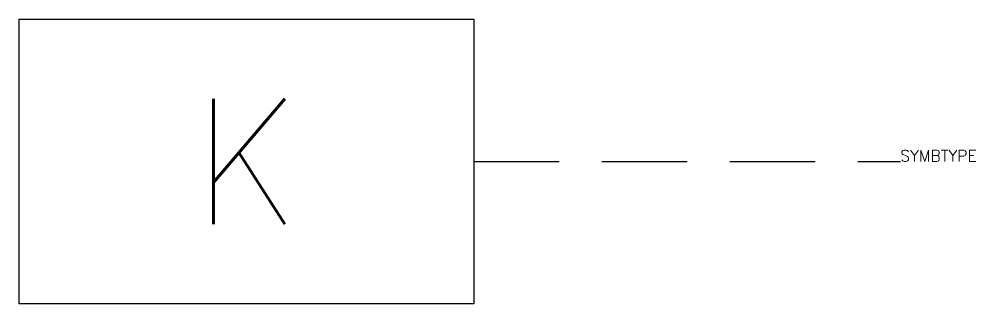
# Model space of a CAD drawing. Extents: x 334.5 to 351.3, y 171.5 to 176.5.
import ezdxf
from ezdxf.enums import TextEntityAlignment as Align

# ---------------------------------------------------------------- set-up
doc = ezdxf.new("R2010")
doc.units = 0
doc.header["$LTSCALE"] = 6
doc.header["$MEASUREMENT"] = 0
doc.linetypes.add('HIDDEN', pattern=[0.375, 0.25, -0.125])
doc.layers.get('0').update_dxf_attribs({"linetype": 'CONTINUOUS'})
doc.layers.add('1', color=8, linetype='CONTINUOUS')
doc.layers.add('3', color=30, linetype='CONTINUOUS')
doc.styles.add('DINY', font='SIMPLEX', dxfattribs={"width": 0.95})
doc.styles.get("Standard").update_dxf_attribs({"font": 'simplex', "width": 0.85})

msp = doc.modelspace()

# ---------------------------------------------------------------- linework, layer by layer
at = {"layer": '1', "linetype": 'HIDDEN'}
msp.add_line((342.5, 174), (350, 174), dxfattribs=at)
at = {"layer": '3'}
for p, q in [((334.5, 176.5), (342.5, 176.5)), ((334.5, 171.5), (334.5, 176.5)), ((342.5, 176.5), (342.5, 171.5)), ((342.5, 171.5), (334.5, 171.5))]:
    msp.add_line(p, q, dxfattribs=at)

# ---------------------------------------------------------------- texts
at = {"flags": 1}
msp.add_attdef('SYMBTYPE', (350, 174), 'GN', height=0.2, dxfattribs=at)
at = {"layer": '1', "style": 'DINY', "width": 0.95}
msp.add_attdef('K', text='', height=2.2, dxfattribs=at).set_placement((338.5, 174), align=Align.MIDDLE)

doc.saveas('drawing.dxf')
